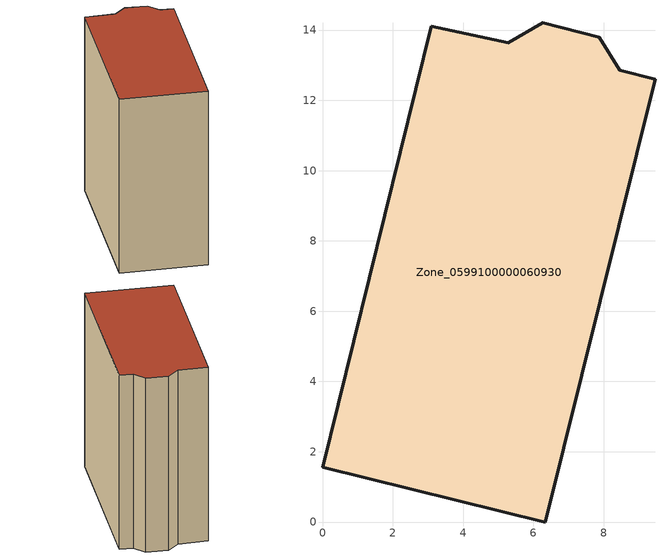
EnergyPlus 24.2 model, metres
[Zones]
Zone_0599100000060930
 floor ground (C_G): 5.29,13.63 6.27,14.2 7.87,13.79 8.46,12.85 9.46,12.6 6.34,0 0,1.55 3.09,14.12 z0
 wall outside (C_F): 6.34,0 9.46,12.6 8.46,12.85 7.87,13.79 6.27,14.2 5.29,13.63 3.09,14.12 0,1.55 6.34,0 z0:14.16
 roof outside (C_R): 5.29,13.63 3.09,14.12 0,1.55 6.34,0 9.46,12.6 8.46,12.85 7.87,13.79 6.27,14.2 z14.16
[BUILDING]
Pand.0599100000060930: North Axis=0; Terrain=City; Loads Convergence Tolerance Value=0.04; Temperature Convergence Tolerance Value=0.4; Solar Distribution=FullExterior; Maximum Number of Warmup Days=25; Minimum Number of Warmup Days=1
[Site:Location]
Rotterdam.The.Hague.AP_ZH_NLD Design_Conditions: Latitude=51.96; Longitude=4.45; Time Zone=1; Elevation=-4.5
[SITE:GROUNDTEMPERATURE:BUILDINGSURFACE]
18, 18, 18, 18, 18, 18, 18, 18, 18, 18, 18, 18
[MATERIAL] Thermal Absorptance=0.9; Solar Absorptance=0.7; Visible Absorptance=0.7
Name | Roughness | Thickness | Conductivity | Density | Specific Heat
G.TI.1946 | MediumSmooth | 0.15 | 1 | 540 | 1210
F.TI.1946 | Rough | 0.3 | 0.857143 | 1920 | 840
R.TI.1946 | MediumRough | 0.2 | 0.1 | 1500 | 1000
[CONSTRUCTION]
C_G: G.TI.1946
C_F: F.TI.1946
C_R: R.TI.1946
[ZONE]
Zone_0599100000060930: Type=1; Multiplier=1; Ceiling Height=Autocalculate; Volume=Autocalculate; Floor Area=autocalculate; Part of Total Floor Area=Yes
[ZONEINFILTRATION:DESIGNFLOWRATE]
Infil_Zone_0599100000060930: Zone or ZoneList or Space or SpaceList=Zone_0599100000060930; Schedule=AlwaysOn; Design Flow Rate Calculation Method=Flow/Area; Flow Rate per Floor Area=0.003; Constant Term Coefficient=1; Temperature Term Coefficient=0; Velocity Term Coefficient=0; Velocity Squared Term Coefficient=0
[HVACTEMPLATE:ZONE:IDEALLOADSAIRSYSTEM]
Zone_0599100000060930: Maximum Heating Supply Air Temperature=50; Minimum Cooling Supply Air Temperature=13; Maximum Heating Supply Air Humidity Ratio=0.0156; Minimum Cooling Supply Air Humidity Ratio=0.0077; Heating Limit=NoLimit; Cooling Limit=NoLimit; Dehumidification Control Type=ConstantSensibleHeatRatio; Cooling Sensible Heat Ratio=0.7; Dehumidification Setpoint=60; Humidification Control Type=None; Humidification Setpoint=30; Outdoor Air Method=None; Outdoor Air Flow Rate per Person=0.00944; Outdoor Air Flow Rate per Zone Floor Area=0; Outdoor Air Flow Rate per Zone=0; Demand Controlled Ventilation Type=None; Outdoor Air Economizer Type=NoEconomizer; Heat Recovery Type=None; Sensible Heat Recovery Effectiveness=0.7; Latent Heat Recovery Effectiveness=0.65
[ZONECONTROL:THERMOSTAT]
ThermostatControl_Zone_0599100000060930: Zone or ZoneList=Zone_0599100000060930; Control Type Schedule=DualSetpointControlType; Control 1=Thermostat_Zone_0599100000060930; Temperature Difference Between Cutout And Setpoint=0
[THERMOSTATSETPOINT:DUALSETPOINT]
Thermostat_Zone_0599100000060930: Heating Setpoint Temperature Schedule=HeatingSetpoint_Zone_0599100000060930; Cooling Setpoint Temperature Schedule=CoolingSetpoint_Zone_0599100000060930
[SCHEDULE:COMPACT]
HeatingSetpoint_Zone_0599100000060930: Through: 12/31, For: AllDays, Until: 24:00, 21
CoolingSetpoint_Zone_0599100000060930: Through: 12/31, For: AllDays, Until: 24:00, 24
DualSetpointControlType: Through: 12/31, For: AllDays, Until: 24:00, 4
AlwaysOn: Through: 12/31, For: AllDays, Until: 24:00, 1
